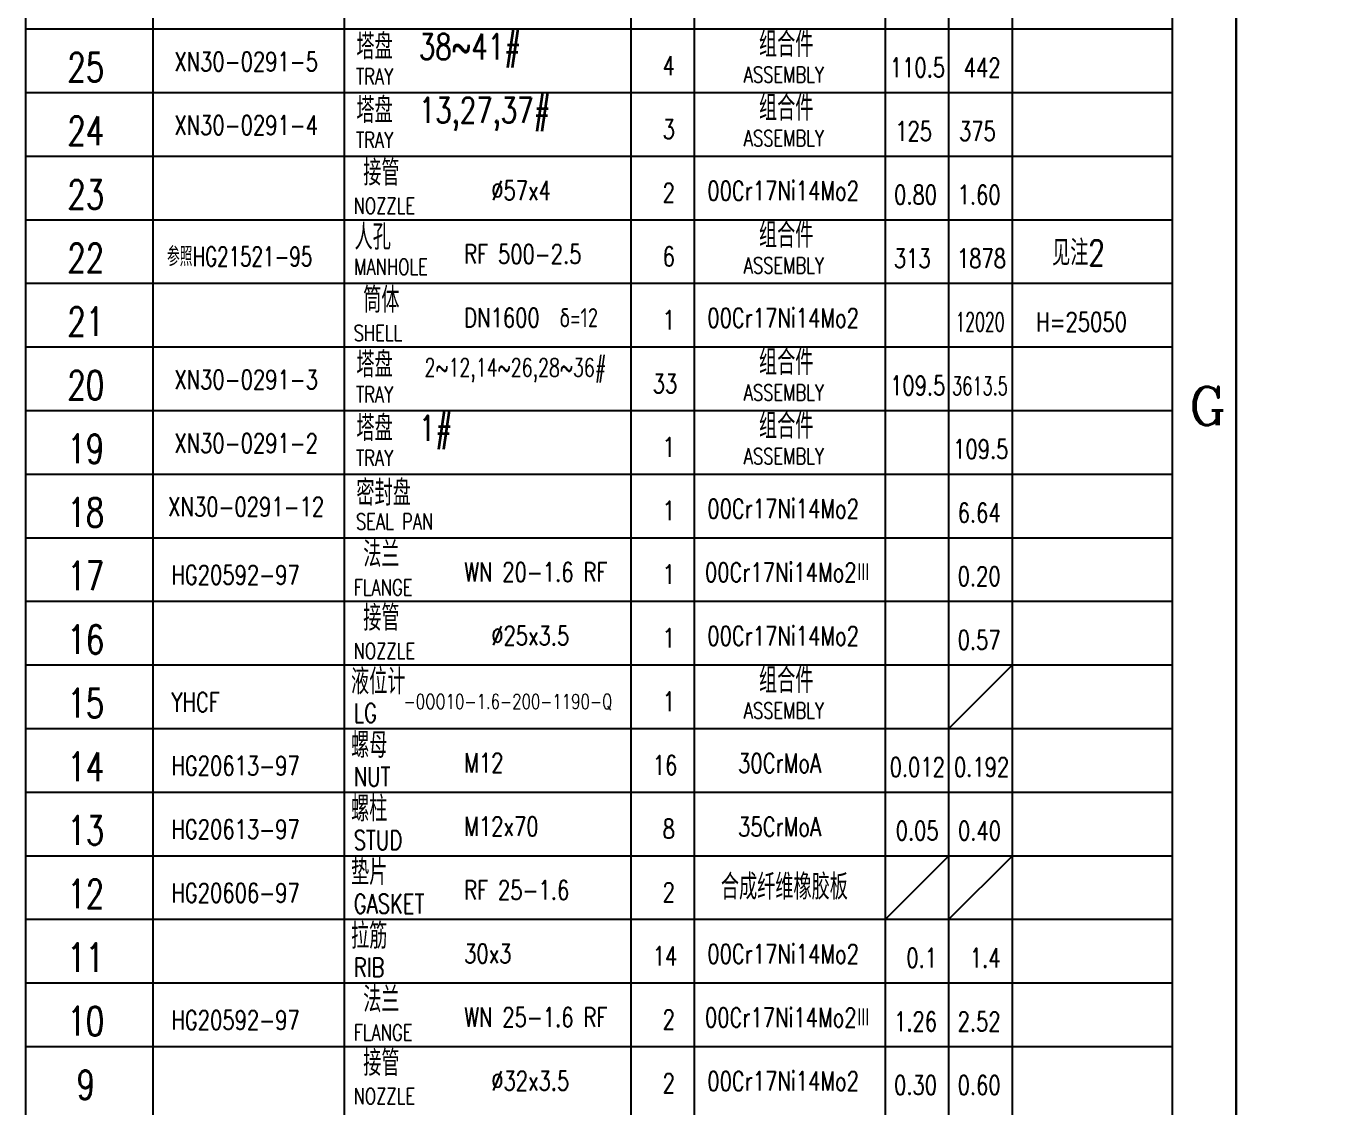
# Model space of a CAD drawing. Extents: x 16825 to 205982, y -10874 to 68273.
# Drawn here: x 177519 to 184630, y 32545 to 38484 of the extents above; entities that cross this region are included whole.
import ezdxf
from ezdxf.enums import TextEntityAlignment as Align

# ---------------------------------------------------------------- set-up
doc = ezdxf.new("R2010")
doc.units = 0
doc.header["$LTSCALE"] = 5
doc.header["$MEASUREMENT"] = 0
for name, color, linetype in [('4', 2, 'CONTINUOUS'), ('THIN', 1, 'CONTINUOUS'), ('THK', 2, 'CONTINUOUS'), ('THN', 4, 'CONTINUOUS'), ('TK', 3, 'CONTINUOUS'), ('TXT', 3, 'CONTINUOUS')]:
    doc.layers.add(name, color=color, linetype=linetype)
doc.styles.add('ROMANC', font='romanc')
doc.styles.get("Standard").update_dxf_attribs({"font": 'simplex', "width": 0.75, "bigfont": 'hzdx'})

msp = doc.modelspace()

# ---------------------------------------------------------------- linework, layer by layer
at = {"layer": '4'}
msp.add_lwpolyline([(184169.065, 26657.715), (205981.872, 26657.715), (205981.872, 68272.715), (184169.065, 68272.715)], close=True, dxfattribs=at)
at = {"layer": 'THIN'}
for p, q in [((182590.702, 34624.626), (182940.03, 34973.953)), ((182241.375, 33576.643), (182590.702, 33925.971)), ((182590.702, 33576.643), (182940.03, 33925.971))]:
    msp.add_line(p, q, dxfattribs=at)
at = {"layer": 'THK'}
for p, q in [((177519.065, 29212.715), (177519.065, 47200.414)), ((178219.065, 29212.715), (178219.065, 47200.414)), ((179269.065, 29212.715), (179269.065, 47200.414)), ((180844.065, 29212.715), (180844.065, 47200.414)), ((181193.392, 29212.715), (181193.392, 47200.414)), ((182241.375, 29212.715), (182241.375, 47200.414)), ((182590.702, 29471.945), (182590.702, 47200.414)), ((182940.03, 29212.715), (182940.03, 47200.414))]:
    msp.add_line(p, q, dxfattribs=at)
at = {"layer": 'THN'}
for p, q in [((177519.065, 38467.228), (183819.065, 38467.228)), ((177519.065, 38117.9), (183819.065, 38117.9)), ((177519.065, 37768.573), (183819.065, 37768.573)), ((177519.065, 37419.245), (183819.065, 37419.245)), ((177519.065, 35672.608), (183819.065, 35672.608)), ((177519.065, 35323.281), (183819.065, 35323.281)), ((177519.065, 34973.953), (183819.065, 34973.953)), ((177519.065, 34624.626), (183819.065, 34624.626)), ((177519.065, 34275.298), (183819.065, 34275.298)), ((177519.065, 33925.971), (183819.065, 33925.971)), ((177519.065, 33576.643), (183819.065, 33576.643)), ((177519.065, 33227.316), (183819.065, 33227.316)), ((177519.065, 32877.988), (183819.065, 32877.988))]:
    msp.add_line(p, q, dxfattribs=at)
at = {"layer": 'TK'}
for p, q in [((184169.065, 26657.715), (184169.065, 68272.715)), ((183819.065, 27007.715), (183819.065, 67922.715))]:
    msp.add_line(p, q, dxfattribs=at)
at = {"layer": 'TXT'}
for p, q in [((177519.065, 37069.918), (183819.065, 37069.918)), ((177519.065, 36720.59), (183819.065, 36720.59)), ((177519.065, 36371.263), (183819.065, 36371.263)), ((177519.065, 36021.935), (183819.065, 36021.935))]:
    msp.add_line(p, q, dxfattribs=at)

# ---------------------------------------------------------------- texts
for s, height, width, p in [('塔盘  38~41#', 140, 0.75, (179334.913, 38300.265)), ('组合件', 140, 0.75, (181547.013, 38313.057)), ('4', 105, 0.75, (181017.328, 38213.489)), ('ASSEMBLY', 87.5, 0.75, (181463.632, 38172.516)), ('110.5', 105, 0.75, (182265.843, 38202.794)), ('442', 105, 0.75, (182672.399, 38202.794)), ('TRAY', 87.5, 0.75, (179332.897, 38162.84)), ('塔盘  13,27,37#', 140, 0.75, (179334.913, 37950.938)), ('组合件', 140, 0.75, (181547.013, 37963.73)), ('3', 105, 0.75, (181017.328, 37864.161)), ('ASSEMBLY', 87.5, 0.75, (181463.632, 37823.189)), ('125', 105, 0.75, (182295.716, 37853.467)), ('375', 105, 0.75, (182645.643, 37853.467)), ('TRAY', 87.5, 0.75, (179332.897, 37813.513)), ('接管', 140, 0.75, (179372.505, 37607.079)), ('%%C57x4', 105, 0.75, (180075.825, 37527.516)), ('2', 105, 0.75, (181017.328, 37514.834)), ('00Cr17Ni14Mo2', 105, 0.75, (181263.053, 37525.952)), ('0.80', 105, 0.75, (182289.217, 37504.139)), ('1.60', 105, 0.75, (182638.545, 37504.139)), ('NOZZLE', 87.5, 0.75, (179320.083, 37451.88)), ('人孔', 140, 0.75, (179325.171, 37254.113)), ('组合件', 140, 0.75, (181547.013, 37265.075)), ('RF 500-2.5', 105, 0.75, (179927.224, 37178.189)), ('6', 105, 0.75, (181017.328, 37165.507)), ('见注2', 140, 0.75, (183157.355, 37167.422)), ('MANHOLE', 87.5, 0.75, (179323.156, 37116.687)), ('ASSEMBLY', 87.5, 0.75, (181463.632, 37124.534)), ('313', 105, 0.75, (182288.08, 37154.812)), ('1878', 105, 0.75, (182634.528, 37154.812)), ('筒体', 140, 0.75, (179372.505, 36908.424)), ('DN1600  δ=12', 105, 0.75, (179927.224, 36828.861)), ('1', 105, 0.75, (181017.328, 36816.179)), ('00Cr17Ni14Mo2', 105, 0.75, (181263.053, 36827.297)), ('12020', 105, 0.6, (182626.419, 36805.484)), ('H=25050', 105, 0.75, (183069.227, 36805.484)), ('SHELL ', 87.5, 0.75, (179320.083, 36753.225)), ('塔盘  ', 140, 0.75, (179334.913, 36553.628)), ('组合件', 140, 0.75, (181547.013, 36566.42)), ('  2~12,14~26,28~36#', 100, 0.7, (179613.191, 36557.624)), ('33', 105, 0.75, (180962.862, 36466.852)), ('109.5', 105, 0.75, (182267.453, 36456.157)), ('3613.5', 100, 0.65, (182607.966, 36456.157)), ('TRAY', 87.5, 0.75, (179332.897, 36416.203)), ('ASSEMBLY', 87.5, 0.75, (181463.632, 36425.879)), ('塔盘  1#', 140, 0.75, (179334.913, 36204.301)), ('组合件', 140, 0.75, (181547.013, 36217.092)), ('1', 105, 0.75, (181017.328, 36117.524)), ('109.5', 105, 0.75, (182613.729, 36106.83)), ('TRAY', 87.5, 0.75, (179332.897, 36066.876)), ('ASSEMBLY', 87.5, 0.75, (181463.632, 36076.552)), ('密封盘', 140, 0.75, (179334.913, 35848.773)), ('1', 105, 0.75, (181017.328, 35768.197)), ('00Cr17Ni14Mo2', 105, 0.75, (181263.053, 35779.315)), ('6.64', 105, 0.75, (182638.545, 35757.502)), ('SEAL PAN', 87.5, 0.75, (179332.897, 35717.548)), ('法兰', 140, 0.75, (179372.505, 35511.114)), ('HG20592-97', 105, 0.75, (178318.343, 35415.702)), ('WN 20-1.6 RF', 105, 0.75, (179927.224, 35431.552)), ('1', 105, 0.75, (181017.328, 35418.869)), ('00Cr17Ni14Mo2Ⅲ', 105, 0.75, (181250.064, 35429.987)), ('0.20', 105, 0.75, (182638.545, 35408.175)), ('FLANGE ', 87.5, 0.75, (179320.083, 35355.916)), ('接管', 140, 0.75, (179372.505, 35161.787)), ('%%c25x3.5', 105, 0.75, (180075.825, 35082.224)), ('1', 105, 0.75, (181017.328, 35069.542)), ('00Cr17Ni14Mo2', 105, 0.75, (181263.053, 35080.66)), ('0.57', 105, 0.75, (182638.545, 35058.847)), ('NOZZLE', 87.5, 0.75, (179320.083, 35006.588)), ('液位计', 140, 0.75, (179305.541, 34812.459)), ('组合件', 140, 0.75, (181547.013, 34819.783)), ('YHCF', 105, 0.75, (178318.343, 34717.047)), ('-0OO10-1.6-200-1190-Q', 80, 0.75, (179594.465, 34732.897)), ('1', 105, 0.75, (181017.328, 34720.214)), ('LG', 105, 0.75, (179320.083, 34657.261)), ('ASSEMBLY', 87.5, 0.75, (181463.632, 34679.242)), ('螺母', 140, 0.75, (179305.541, 34463.132)), ('M12', 105, 0.75, (179927.224, 34383.569)), ('HG20613-97', 105, 0.75, (178318.343, 34367.72)), ('16', 105, 0.75, (180962.862, 34370.887)), ('30CrMoA', 105, 0.75, (181432.464, 34382.005)), ('0.012', 105, 0.75, (182264.82, 34360.192)), ('0.192', 105, 0.75, (182618.069, 34360.192)), ('NUT', 105, 0.75, (179320.083, 34307.933)), ('螺柱', 140, 0.75, (179305.541, 34113.804)), ('M12x70', 105, 0.75, (179927.224, 34034.242)), ('35CrMoA', 105, 0.75, (181432.464, 34032.678)), ('HG20613-97', 105, 0.75, (178318.343, 34018.392)), ('STUD', 105, 0.75, (179320.083, 33958.606)), ('8', 105, 0.75, (181017.328, 34021.56)), ('0.05', 105, 0.75, (182298.339, 34010.865)), ('0.40', 105, 0.75, (182640.414, 34010.865)), ('垫片', 140, 0.75, (179305.541, 33764.477)), ('RF 25-1.6 ', 105, 0.75, (179927.224, 33684.914)), ('合成纤维橡胶板', 140, 0.75, (181337.435, 33684.799)), ('HG20606-97', 105, 0.75, (178318.343, 33669.065)), ('GASKET', 105, 0.75, (179320.083, 33609.278)), ('2', 105, 0.75, (181017.328, 33672.232)), ('拉筋', 140, 0.75, (179305.541, 33415.149)), ('30x3', 105, 0.75, (179927.224, 33335.587)), ('14', 105, 0.75, (180962.862, 33322.905)), ('00Cr17Ni14Mo2', 105, 0.75, (181263.053, 33334.023)), ('RIB ', 105, 0.75, (179320.083, 33259.951)), ('0.1', 105, 0.75, (182356.353, 33312.21)), ('1.4', 105, 0.75, (182705.68, 33312.21)), ('法兰', 140, 0.75, (179372.505, 33065.822)), ('HG20592-97', 105, 0.75, (178318.343, 32970.41)), ('WN 25-1.6 RF', 105, 0.75, (179927.224, 32986.259)), ('2', 105, 0.75, (181017.328, 32973.577)), ('00Cr17Ni14Mo2Ⅲ', 105, 0.75, (181250.064, 32984.695)), ('1.26', 105, 0.75, (182289.217, 32962.883)), ('2.52', 105, 0.75, (182638.545, 32962.883)), ('FLANGE ', 87.5, 0.75, (179320.083, 32910.623)), ('接管', 140, 0.75, (179372.505, 32716.495)), ('%%c32x3.5', 105, 0.75, (180075.825, 32636.932)), ('2', 105, 0.75, (181017.328, 32624.25)), ('00Cr17Ni14Mo2', 105, 0.75, (181263.053, 32635.368)), ('0.30', 105, 0.75, (182289.217, 32613.555)), ('0.60', 105, 0.75, (182638.545, 32613.555)), ('NOZZLE', 87.5, 0.75, (179320.083, 32561.296))]:
    msp.add_text(s, height=height, dxfattribs=dict(at, width=width)).set_placement(p)
for s, height, width, p in [('25', 157.5, 0.75, (177848.267, 38257.1)), ('XN30-0291-5', 105, 0.75, (178729.263, 38287.909)), ('24', 157.5, 0.75, (177848.267, 37907.773)), ('XN30-0291-4', 105, 0.75, (178729.263, 37938.582)), ('23', 157.5, 0.75, (177848.267, 37558.445)), ('22', 157.5, 0.75, (177848.267, 37209.118)), ('参照HG21521-95', 105, 0.7, (178693.63, 37222.535)), ('21', 157.5, 0.75, (177848.267, 36859.79)), ('20', 157.5, 0.75, (177848.267, 36510.463)), ('XN30-0291-3', 105, 0.75, (178729.263, 36541.272)), ('19', 157.5, 0.75, (177848.267, 36161.135)), ('XN30-0291-2', 105, 0.75, (178729.263, 36191.944)), ('18', 157.5, 0.75, (177848.267, 35811.808)), ('XN30-0291-12', 105, 0.75, (178729.263, 35842.617)), ('17', 157.5, 0.75, (177848.267, 35462.48)), ('16', 157.5, 0.75, (177848.267, 35113.153)), ('15', 157.5, 0.75, (177848.267, 34763.826)), ('14', 157.5, 0.75, (177848.267, 34414.498)), ('13', 157.5, 0.75, (177848.267, 34065.171)), ('12', 157.5, 0.75, (177848.267, 33715.843)), ('11', 157.5, 0.75, (177848.267, 33366.516)), ('10', 157.5, 0.75, (177848.267, 33017.188)), ('9', 157.5, 0.75, (177848.267, 32667.861))]:
    msp.add_text(s, height=height, dxfattribs=dict(at, width=width)).set_placement(p, align=Align.MIDDLE)
at = {"layer": 'TXT', "style": 'ROMANC'}
msp.add_text('G', height=210, dxfattribs=at).set_placement((183909.12, 36291.637))

doc.saveas('drawing.dxf')
